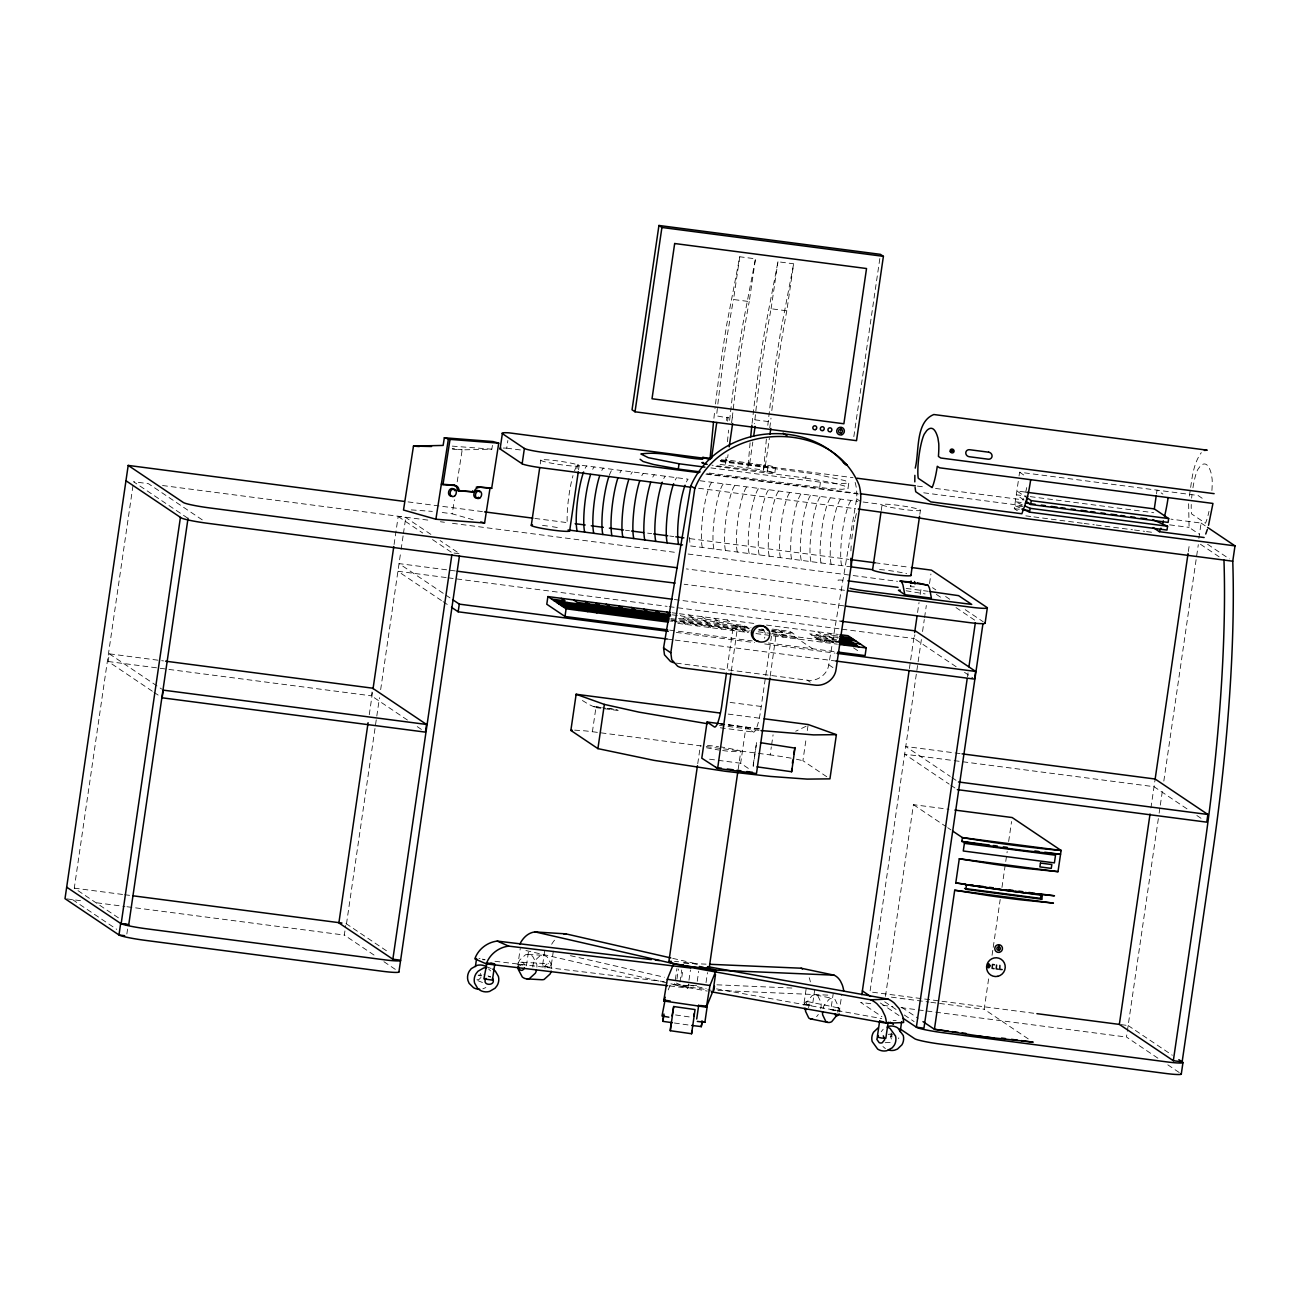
<?xml version="1.0" encoding="UTF-8"?>
<svg xmlns="http://www.w3.org/2000/svg" width="1300" height="1300" viewBox="0 0 1300 1300"><rect width="100%" height="100%" fill="white"/><g stroke="black" fill="none" stroke-linecap="round" stroke-linejoin="round"><path stroke-width="0.75" stroke-dasharray="5 3.75" d="M898.674 1038.716L898.788 1037.839M1188.639 503.75L1189.078 527.394L1199.575 534.446M726.05 457.324L725.384 465.075L726.164 459.794L765.408 465.481L769.389 438.198M727.431 441.805L728.569 430.121M750.1 442.796L747.858 468L748.637 462.719M766.383 438.994L763.571 470.048L774.898 472.712L711.994 465.205M713.911 418.291L714.74 410.475M729.609 420.339L732.534 394.908A286.569 50.066 -82.6 0 1 742.706 325.211L755.479 258.814L739.765 256.766L726.992 323.164A286.569 50.066 -82.6 0 0 716.836 392.86L714.984 408.525M752.099 423.28L755.024 397.849A286.569 50.066 -82.6 0 1 765.18 328.136L777.952 261.739L793.666 263.803L786.809 310.814L771.095 308.75A246.399 43.046 -82.6 0 0 754.894 419.819L754.325 423.735M767.796 425.327L770.738 399.896A286.569 50.066 -82.6 0 1 780.894 330.184L793.666 263.803M1189.337 496.064C1191.889 481.488 1192.279 465.01 1201.297 452.676M731.331 671.076L737.49 627.364L733.492 625.04L726.749 671.271M770.201 676.146L776.36 632.418L772.363 630.11L771.778 634.14M118.43 917.849L74.279 888.144L133.266 483.746M152.327 691.21L108.176 661.505L109.298 653.835L163.556 660.92M126.847 934.034L127.692 928.281M407.436 720.038L371.459 695.841L372.011 692.006M369.265 714.707L372.466 692.673M394.079 544.521L398.174 516.506L405.762 517.497L431.941 535.096M374.026 955.061L344.321 935.074L345.719 925.486M346.483 923.91L379.486 697.678M380.656 689.666L400.806 551.525M401.099 549.526L403.146 535.503M403.439 533.504L405.762 517.497M503.279 448.045A23.189 1.982 8.3 0 1 506.74 448.175L507.861 440.505M540.264 463.954L540.832 459.989M576.924 468.731L577.509 464.782L688.106 479.196A35.084 6.126 -82.6 0 0 685.067 485.192M578.549 469.82L579.134 465.871A19.451 1.657 8.3 0 0 552.045 460.249A19.451 1.657 8.3 0 0 548.779 462.67A19.451 1.657 8.3 0 0 579.134 465.871M520.617 965.315L517.904 964.551L520.26 948.48M526.403 965.851L528.742 949.78M553.329 951.145L550.989 967.233L546.276 966.859L542.49 965.932L544.83 949.861M574.665 730.145L584.659 730.827A27.528 2.356 8.3 0 1 592.41 731.721L595.92 707.622A29.543 7.41 19.9 0 1 588.25 704.08L580.369 699.254M739.765 256.766L733.525 299.52L749.239 301.567L755.479 258.814M726.554 420.469L727.025 417.235L732.274 417.918A270.026 47.174 -82.6 0 1 749.239 301.551M727.61 421.184L728.081 417.934L716.56 415.87A270.026 47.174 -82.6 0 1 717.633 406.039M731.559 422.76L732.274 417.918M721.321 459.729L727.22 460.493L728.065 454.659M697.742 763.717L700.359 745.712M771.095 308.75L777.952 261.739M749.694 463.434L752.814 442M525.915 950.544L674.602 984.669L676.942 968.581M676.959 979.062L678.421 969.02M679.981 982.036L681.736 969.979M681.785 977.259L682.955 969.215M669.679 985.936L687.83 988.114L690.462 970.028M774.898 472.712L775.515 467.155L767.634 465.238L764.351 464.766L763.571 470.048L717.535 464.051M769.746 427.749L770.608 421.866A246.399 43.046 -82.6 0 1 770.997 418.129M767.033 472.371L767.796 467.09L775.678 467.415M697.239 981.289L698.701 971.246M706.03 982.621L707.492 972.579M738.156 769.454L740.773 751.449M748.329 768.414L740.659 763.246L745.94 727.09L753.35 732.079A24.879 4.355 -82.6 0 0 761.215 706.469L771.485 636.139M715.861 466.375L805.691 478.075L806.471 472.794L815.685 474.126L845.163 480.642L848.786 483.08L848.006 488.378L842.173 489.304L828.425 488.491L708.159 472.94M706.241 746.574L770.153 754.894L771.322 746.866M771.615 744.851L773.077 734.809M819.683 487.484L820.462 482.202L836.875 483.827L848.786 483.08M826.751 776.734L802.913 760.695L806.13 738.595M807.3 730.551L808.194 724.523M853.84 436.67L879.856 258.359M855.14 482.381A44.476 43.631 -56.1 0 1 856.602 498.81L828.766 664.788C827.45 674.716 817.099 681.704 807.381 680.225L675.594 663.033M814.791 989.267L812.451 1005.339L808.226 1005.095L803.92 1004.12L806.26 988.049M881.254 510.413L882.115 504.497M836.29 1010.717L830.879 1009.612L833.219 993.541M837.314 1010.831L839.41 1010.831L841.75 994.744M919.847 514.312L920.416 510.364A19.451 1.657 8.3 0 0 893.327 504.757A19.451 1.657 8.3 0 0 890.061 507.179A19.451 1.657 8.3 0 0 920.416 510.364M909.399 668.574L914.355 634.546M917.572 612.511L919.035 602.501M920.205 594.506L921.375 586.495M956.15 666.738L914.306 638.592L914.859 634.758M921.375 639.535L869.96 991.884L1034.881 1013.399M922.545 631.524L924.284 619.515M924.576 617.516L926.331 605.491M929.533 583.57L930.93 573.983M885.462 996.369L913.429 804.668L948.967 809.299M892.092 1036.961L890.776 1036.523L891.361 1032.509M967.46 676.845L968.045 672.831M1017.331 510.689L1014.276 508.641L1018.778 477.848M1019.054 475.979L1019.59 472.225L1198.047 495.479L1205.246 500.321M1028.235 1038.879L984.181 1009.239L988.845 977.291M992.046 955.321L992.924 949.341M993.216 947.342L1000.204 899.421M1001.959 887.429L1007.191 851.484M1008.654 841.506L1011.562 821.535M1156.496 493.886L1157.033 490.132L1162.915 494.098M1150.922 807.999L1154.871 780.942M1188.346 551.509L1189.516 543.497M1198.876 538.411L1201.102 523.071L1170.926 519.139M1157.894 1058.184L1126.483 1037.059L1127.035 1033.224M1127.311 1031.306L1158.852 815.149M1159.145 813.15L1160.023 807.137M1160.315 805.139L1162.655 789.1M1163.825 781.089L1198.307 544.635M473.168 519.756L452.205 513.809L454.399 499.817M457.194 481.829L462.183 449.865L491.839 449.183L492.44 445.364M911.04 585.227L910.601 586.674L910.341 585.244M668.233 989.869L670.491 984.327L711.214 990.259M1023.604 498.582L1023.197 499.46L1016.291 494.812L1028.251 496.372M480.968 977.47L478.757 979.712L475.621 979.794L482.462 982.491M816.595 1016.665L818.334 1014.487M881.237 1031.696L883.188 1029.243M892.336 1034.605L890.727 1037.221L892.158 1041.072M914.452 586.901L910.601 586.674M806.065 726.294L795.697 731.234M893.116 1020.451L896.188 1020.549M890.776 1036.523L891.946 1036.441M803.92 1004.12L812.451 1005.339M830.879 1009.612L839.41 1010.831M482.869 988.812L485.859 987.561M517.904 964.551L524.664 965.283M542.49 965.932L550.989 967.233M888.306 1034.312L892.288 1034.036M885.17 1042.714L891.134 1042.307M696.654 985.303L679.396 986.05L707.249 991.071M488.637 976.739L490.734 976.966L483.892 974.269M411.255 509.892L432.348 511.387M683.832 963.186L706.079 964.145M716.934 984.815L794.966 988.163M717.909 990.421L829.969 995.215M528.011 954.444L542.75 955.273M522.145 962.244L548.665 963.739M674.602 984.669L691.957 985.774M452.27 446.128L491.839 449.183M452.433 449.118L462.183 449.865L452.238 448.549M707.444 745.436L710.206 745.664A21.58 1.836 8.3 0 1 718.51 746.622M674.538 961.447L678.665 961.773M482.69 959.741L485.095 959.79L482.251 959.026M481.276 975.894L478.173 975.536M759.005 730.356L719.485 725.384M478.985 958.571L480.041 958.685M494.975 961.269L664.284 981.63M442.26 512.492L452.205 513.809M754.894 419.819L770.608 421.866M1024.822 492.017L1016.86 490.977L1026.837 497.689M1030.25 496.632L1153.734 512.736M720.233 460.379L853.028 477.685M917.41 486.086L925.47 487.142M935.529 488.442L1024.059 499.996M720.622 460.931L767.796 467.09M720.639 461.598L806.471 472.794M1021.264 502.515L1015.284 501.735L1022.71 505.017M923.715 492.798L1021.962 505.602M1169.594 524.842L1189.078 527.394M1022.694 506.61L1014.731 505.57L1020.289 508.04M710.921 467.919L820.462 482.202M1014.276 508.641L1020.256 509.421M706.859 473.704L857.415 493.334M506.74 448.175L520.829 450.011M705.933 474.142L858.845 494.081M1025.83 515.856L1031.875 516.636M1033.89 516.896L1082.169 523.201M1084.184 523.461L1094.243 524.778M1096.257 525.038L1132.479 529.75M1134.494 530.01L1144.553 531.326M1146.551 531.586L1154.611 532.642M699.952 480.74L857.87 501.329M863.086 502.011L881.481 504.416M698.604 488.264L855.173 508.674M408.054 501.898L482.544 511.615M534.885 518.44L569.108 522.892M625.479 530.238L629.509 530.774M647.628 533.13L651.658 533.65M669.776 536.023L673.79 536.543M689.894 538.639L848.949 559.374M875.127 562.786L909.35 567.255M851.744 566.946L690.446 545.919A35.084 6.126 -82.6 0 1 689.536 537.29M162.532 485.517L430.332 520.423M440.407 521.739L444.438 522.275M452.481 523.315L676 552.467M688.074 554.028L851.191 575.299M853.19 575.559L897.504 581.344M906.149 588.429L928.265 591.305M906.116 590.769L925.129 593.921M454.041 553.053L459.745 553.784L440.115 540.589M455.293 570.944L399.035 563.599L444.226 593.986M674.31 599.495L841.084 621.238M446.144 577.558L397.914 571.269L441.431 600.535M448.159 577.817L667.16 606.369M669.175 606.645L839.962 628.908M841.961 629.168L914.306 638.592M672.165 612.771L677.576 613.486L681.33 616.005L730.795 622.456L727.025 619.921M679.429 613.73L754.65 623.529M766.48 625.072L838.289 634.433M837.704 636.058L820.901 633.864L817.765 631.751M672.327 614.835L677.739 615.55M772.525 629.102L789.945 631.361L794.332 634.319L771.111 631.296M838.273 637.553L809.754 633.831L822.201 642.2M733.492 625.04L750.977 627.331M771.258 630.126L792.139 632.84M678.584 618.378L746.525 627.234M735.459 626.372L751.01 628.404M758.778 629.411L764.611 630.175M814.239 636.854L837.655 639.925M670.849 618.589L749.141 628.875M758.859 630.142L764.692 630.906M772.476 631.914L776.36 632.418M816.449 638.332L836.55 640.949M670.914 619.71L748.849 629.883M818.074 639.421L837.428 641.956M671.596 620.523L750.116 630.76M758.16 631.8L770.25 633.376M772.265 633.636L837.167 642.102M667.68 620.701L672.913 621.384M674.651 621.611L753.431 631.881M796.023 637.617L773.24 634.66L775.385 636.106M820.137 640.819L836.712 642.98M677.901 623.383L748.475 632.596M755.95 633.571L837.395 644.183M669.663 630.126L752.212 640.9M768.316 642.996L835.932 651.804M676.293 632.418L754.65 642.639M764.692 643.939L835.023 653.104M667.144 639.031L673.173 639.827M675.171 640.087L835.916 661.034M730.129 702.423L761.215 706.469M728.163 714.09L762.174 718.526M960.066 753.594L905.759 746.509L950.251 776.425M595.92 707.622L619.889 710.742M719.745 723.759L759.688 728.959M720.314 727.773L753.35 732.079M108.176 661.505L371.459 695.841M592.41 731.721L704.242 746.314M709.556 759.2L740.659 763.246M74.279 888.144L122.574 894.449M124.589 894.709L130.634 895.489M1121.12 1024.628L1126.401 1025.326M891.377 997.149L928.899 1002.04M930.865 1002.3L984.181 1009.239M66.901 898.901L82.664 900.965M96.752 902.801L124.93 906.474M126.945 906.734L344.321 935.074M870.756 1003.714L860.697 1002.398L881.952 1016.697M882.846 1005.29L892.905 1006.606M900.965 1007.646L1126.483 1037.059M811.785 635.196L837.85 638.625M601.266 707.541L593.255 706.469L605.296 708.126M609.294 708.63L613.291 709.166M719.534 723.499L759.639 728.894M607.311 708.403L617.354 709.784M719.81 723.856L757.981 729.105M675.561 1014.959L690.934 1017.153M674.391 1023.002L689.764 1025.18M805.691 478.075L832.276 482.657L844.399 485.94L848.006 488.378M478.806 974.919L480.902 975.276M693.972 963.788L697.239 964.356M716.544 988.877L881.741 1018.566M791.196 758.192L782.47 756.697A36.562 3.12 8.3 0 0 770.153 754.91M706.501 747.76L715.634 749.483A21.58 1.836 8.3 0 0 719.128 750.035M816.059 995.036L833.154 998.53M807.105 1001.471L837.866 1007.776M688.675 984.929L706.144 988.601M796.413 759.216L802.913 760.695M672.734 958.376L696.491 963.82M570.44 955.679L664.349 977.21M491.124 968.5L486.119 966.534L490.571 970.905M676.374 983.076L687.83 988.114M783.104 637.114L778.554 634.173L786.142 635.164L790.449 638.056M1201.102 523.071L1205.945 526.337M1207.586 544.278L1229.41 558.951M1200.453 544.245L1220.602 557.798M1019.59 472.225L1025.472 476.174M856.602 498.81L860.551 501.459M764.351 464.766L765.408 465.481M932.523 587.681L935.805 589.875M945.604 596.472L950.511 599.771M965.234 609.684L983.222 621.774M936.374 594.392L941.281 597.691M956.004 607.587L975.634 620.783M726.164 459.794L727.22 460.493M1186.981 808.844L1154.026 786.695L904.638 754.179L949.13 784.095M1196.861 815.506L1201.818 818.821M964.519 672.36L972.888 677.983M853.499 647.822L858.471 651.154M828.961 633.214L832.097 635.326M829.514 636.399L839.898 643.386M823.144 635.57L833.544 642.558M816.758 634.741L827.158 641.729M794.414 636.529L812.614 648.765M778.326 629.85L782.73 632.808M828.766 664.788L836.014 669.646M761.767 628.891L763.961 630.354M748.784 628.745L743.974 625.511L681.769 617.403L691.031 623.74M742.235 630.419L744.738 632.109M807.381 680.225L810.274 682.175M731.023 628.956L733.541 630.646M951.892 777.53L956.833 780.861M713.879 618.215L717.649 620.75M719.014 627.396L721.533 629.07M701.967 616.655L705.721 619.19M950.771 785.2L955.711 788.515M708.061 625.966L710.564 627.656M688.74 614.933L692.51 617.467M694.801 624.227L697.304 625.918M683.28 622.733L685.799 624.423M913.429 804.668L946.059 826.621M947.7 827.71L950.966 829.904M398.174 516.506L422.711 533M432.526 539.597L452.156 552.793M1128.156 1025.554L1172.324 1055.243M1167.822 1064.846L1181.05 1073.751M445.9 595.124L450.921 598.488M443.105 601.656L449.8 606.158M202.248 519.854L148.428 483.681L133.559 481.731L188.029 518.359M901.778 1007.354L918.092 1018.322M884.682 1001.796L897.764 1010.587M904.312 1014.991L914.127 1021.589M880.36 1002.999L899.99 1016.194M417.251 726.635L422.159 729.934M109.298 653.835L161.639 689.033M153.969 692.299L158.876 695.597M345.995 923.569L389.009 952.494M383.923 961.708L397.134 970.596M72.589 899.649L116.756 929.354M716.398 621.92L725.66 628.258M703.592 620.246L712.855 626.584M692.136 618.751L701.415 625.089M882.928 1046.533L885.398 1048.58M762.954 629.151L765.05 632.515A7.199 7.053 -56.1 0 1 764.351 638.251M480.448 973.472L481.26 975.39M524.566 964.811L523.624 963.105A4.241 3.201 -87.4 0 0 520.536 962.455L519.188 963.706A3.998 3.022 -87.4 0 0 518.505 965.624M722.637 750.539A21.58 1.836 8.3 0 0 730.941 751.497L740.171 751.79A18.297 1.56 8.3 0 0 737.913 750.197L725.497 747.663A21.58 1.836 8.3 0 0 720.265 746.866M683.508 962.292A21.58 1.836 8.3 0 1 692.25 963.511M544.992 968.191A3.998 3.022 -87.4 0 1 545.707 965.201L547.04 963.966A4.241 3.201 -87.4 0 1 550.144 964.6L551.07 966.306A3.998 3.022 -87.4 0 1 551.216 968.403M551.671 944.255A26.455 19.142 -86.9 0 1 555.636 939.039M518.521 963.056A11.976 9.035 -87.4 0 1 519.594 960.148L525.558 954.736A12.773 9.636 -87.4 0 1 532.659 956.312L536.721 963.95A11.976 9.035 -87.4 0 1 536.9 967.135M532.805 967.038A11.976 9.035 -87.4 0 1 534.332 960.992L540.296 955.581A12.773 9.636 -87.4 0 1 547.398 957.141L551.46 964.779A11.976 9.035 -87.4 0 1 551.639 967.964M803.936 1005.355A3.981 2.389 -78 0 1 804.586 1003.373L805.74 1001.943A4.306 2.6 -78 0 1 808.291 1002.072L809.006 1003.6A3.981 2.389 -78 0 1 808.389 1007.614M839.8 1011.92A3.981 2.389 -78 0 0 839.767 1009.905L839.069 1008.377A4.306 2.6 -78 0 0 836.517 1008.248L835.364 1009.678A3.981 2.389 -78 0 0 834.958 1010.636M809.201 977.73A25.838 16.477 -77.6 0 1 810.371 981.906M820.69 1008.784A11.895 7.166 -78 0 0 821.08 1002.576L817.879 995.914A12.968 7.816 -78 0 0 811.996 995.719L806.894 1002.105A11.895 7.166 -78 0 0 805.935 1005.127M837.785 1012.278A11.895 7.166 -78 0 0 838.175 1006.07L834.974 999.424A12.968 7.816 -78 0 0 829.091 999.229L823.989 1005.615A11.895 7.166 -78 0 0 823.03 1008.638M841.62 565.63A35.084 6.126 -82.6 0 1 842.611 530.514A35.084 6.126 -82.6 0 1 851.142 500.451M850.915 550.891A35.084 6.126 -82.6 0 1 851.467 542.474M851.825 538.947A35.084 6.126 -82.6 0 1 854.864 519.935M855.205 518.359A35.084 6.126 -82.6 0 1 856.667 512.574M725.465 550.485A35.084 6.126 -82.6 0 1 726.456 515.369A35.084 6.126 -82.6 0 1 734.971 485.306M713.879 548.974A35.084 6.126 -82.6 0 1 714.87 513.858A35.084 6.126 -82.6 0 1 723.385 483.795M844.464 590.298A1003.925 85.751 8.3 0 1 819.049 586.722A780.065 66.625 8.3 0 0 686.4 568.913M844.041 605.898A1003.925 85.751 8.3 0 1 816.806 602.062A780.065 66.625 8.3 0 0 684.158 584.253M675.204 480.041A35.084 6.126 -82.6 0 1 676.683 477.701M609.326 475.312A35.084 6.126 -82.6 0 1 612.365 469.316M601.786 470.47A35.084 6.126 -82.6 0 1 603.281 468.13M630.89 474.273A35.084 6.126 -82.6 0 1 632.369 471.933M619.954 472.843A35.084 6.126 -82.6 0 1 621.449 470.503M641.81 475.686A35.084 6.126 -82.6 0 1 643.305 473.363M702.293 547.462A35.084 6.126 -82.6 0 1 703.284 512.346A35.084 6.126 -82.6 0 1 711.799 482.284M592.702 469.284A35.084 6.126 -82.6 0 1 594.181 466.96M749.174 553.572A35.084 6.126 -82.6 0 1 750.165 518.456A35.084 6.126 -82.6 0 1 758.68 488.394M737.311 552.029A35.084 6.126 -82.6 0 1 738.303 516.913A35.084 6.126 -82.6 0 1 746.817 486.85M567.158 521.332A35.084 6.126 -82.6 0 1 572.991 475.589M574.535 470.779A35.084 6.126 -82.6 0 1 577.558 464.782M585.163 468.309A35.084 6.126 -82.6 0 1 586.658 465.969M652.795 477.116A35.084 6.126 -82.6 0 1 654.29 474.793M663.78 478.562A35.084 6.126 -82.6 0 1 665.275 476.223M838.11 580.385A9.506 0.812 8.3 0 1 845.861 580.564M879.548 569.546A19.451 1.657 8.3 0 1 886.99 570.294M888.631 570.505A19.451 1.657 8.3 0 1 906.636 573.69M542.523 525.428A19.451 1.657 8.3 0 1 550.68 526.467M552.354 526.711A19.451 1.657 8.3 0 1 560.284 528.092M831.139 564.265A35.084 6.126 -82.6 0 1 832.13 529.149A35.084 6.126 -82.6 0 1 840.645 499.086M1026.724 487.598A28.308 4.94 -82.6 0 1 1024.693 495.511M1211.909 490.49A28.308 4.94 -82.6 0 0 1212.153 479.245L1211.324 473.866A112.125 19.598 -82.6 0 0 1200.095 466.31L1197.592 469.836A25.675 4.485 -82.6 0 0 1192.88 488.118M1208.984 511.371A28.308 4.94 -82.6 0 1 1207.993 515.58M1206.936 519.285A28.308 4.94 -82.6 0 1 1205.864 522.34L1205.457 523.217L1191.645 513.939L1191.401 512.249A25.675 4.485 -82.6 0 1 1191.255 504.465M1191.645 498.16A25.675 4.485 -82.6 0 1 1191.97 494.829M821.031 562.949A35.084 6.126 -82.6 0 1 822.023 527.832A35.084 6.126 -82.6 0 1 830.538 497.77M810.924 561.633A35.084 6.126 -82.6 0 1 811.899 526.5A35.084 6.126 -82.6 0 1 820.43 496.454M801.255 560.365A35.084 6.126 -82.6 0 1 802.246 525.249A35.084 6.126 -82.6 0 1 810.761 495.186M791.602 559.114A35.084 6.126 -82.6 0 1 792.594 523.981A35.084 6.126 -82.6 0 1 801.109 493.935M780.39 557.651A35.084 6.126 -82.6 0 1 781.381 522.535A35.084 6.126 -82.6 0 1 789.896 492.473M769.194 556.189A35.084 6.126 -82.6 0 1 770.185 521.072A35.084 6.126 -82.6 0 1 778.7 491.01M759.184 554.889A35.084 6.126 -82.6 0 1 760.175 519.756A35.084 6.126 -82.6 0 1 768.69 489.71M771.826 410.605A246.399 43.046 -82.6 0 1 786.809 310.798M717.86 404.072A270.026 47.174 -82.6 0 1 733.525 299.504M753.204 764.936L753.236 766.317L756.649 742.121L753.204 764.936"/><path stroke-width="1.5" d="M911.202 583.05L911.04 581.019L910.439 583.066M914.81 481.878L914.859 475.345M999.879 965.364L999.798 969.426L1002.17 969.556M672.474 1022.726L662.87 1021.361L663.553 1015.917M691.681 1025.456L701.285 1026.578M915.021 584.025L914.566 581.555M845.65 464.864C804.375 415.399 716.706 426.4 690.836 485.843L663.569 647.936L664.479 654.826L670.394 661.326A15.031 14.755 -56.1 0 0 673.79 662.691M670.816 652.795L671.71 659.685L677.625 666.201A15.031 14.755 -56.1 0 0 682.825 667.908L814.629 685.084C824.346 686.579 834.697 679.575 836.014 669.646L860.551 501.459A44.476 43.631 -56.1 0 0 859.089 485.046C831.594 417.836 721.679 421.704 694.785 488.507L670.816 652.795L663.569 647.936M710.011 459.16L713.489 422.207M952.104 451.051L952.201 449.898M791.765 768.544L791.651 771.745L757.071 766.854M915.249 468.114C919.441 451.571 915.151 422.012 933.822 414.521L1207.196 450.174L1204.369 450.434M750.669 436.946L751.887 425.23M691.827 1030.559L691.6 1033.744L670.264 1030.705L671.141 1022.239M663.975 1014.065L662.903 1021.329M701.334 1026.074L702.211 1021.15M996.612 965.039L996.19 968.858L998.367 969.215M792.399 763.246L792.821 760.126M769.925 678.129L756.486 773.533L717.633 768.462L731.055 673.059M404.024 501.378L128.196 465.416L65 898.658L118.983 934.96A22.701 1.934 8.3 0 0 144.771 940.29L382.086 971.23A20.329 1.739 8.3 0 0 398.775 971.701M188.029 518.359L128.732 924.771L121.144 923.78L180.424 517.367M368.095 722.702L338.877 922.919L392.86 959.205L400.449 960.196A20.329 1.739 8.3 0 1 383.76 959.725L146.445 928.785A22.701 1.934 8.3 0 1 120.656 923.455L118.983 934.96L124.67 935.691M373.051 688.675L393.786 546.536M426.546 724.457L425.425 732.128L162.143 697.808L163.264 690.137L426.546 724.457L372.564 688.171L165.571 661.18M392.86 959.205L451.864 554.791M398.921 971.945L459.452 555.783M667.144 639.031L458.169 611.796L459.29 604.126L452.595 599.625M690.576 487.207L540.02 467.577A16.77 1.43 8.3 0 1 522.145 463.791L500.11 448.971L502.352 433.631A23.189 1.982 8.3 0 1 508.983 432.835L704.145 458.282M522.145 463.791L524.387 448.451L502.352 433.631M531.326 525.168L539.679 467.902M475.41 966.55L476.58 958.523M486.33 962.877L494.78 964.064L492.424 980.135L483.909 978.851L486.996 962.715M670.361 612.544L547.901 596.57L546.78 604.24L564.98 616.476L667.664 629.866M569.628 531.05L578.273 471.802M564.98 616.476L566.101 608.806L547.901 596.57M764.173 718.786L808.194 724.523L836.388 734.663L829.936 778.863L807.121 779.106L770.526 776.441L725.108 771.258L653.884 760.337L597.903 748.621L570.863 730.438L576.144 694.265L720.168 713.05M658.938 225.469L632.044 409.793L635.017 411.791L856.521 440.668L883.399 256.344L880.441 254.345L658.938 225.469L661.911 227.467L883.399 256.344M635.017 411.791L661.911 227.467M597.903 748.621L604.354 704.405L576.144 694.265L576.42 695.11M640.104 459.274L643.11 461.516L653.77 464.555L678.275 469.056L679.055 463.759L704.941 467.139M716.739 422.549L711.506 458.445L702.585 457.389L710.092 459.501M729.202 446.859L732.615 423.475M668.834 961.821L697.45 765.716M668.85 1017.201L661.992 1015.983L665.129 999.765M718.721 723.531L707.07 722.02L701.789 758.192L717.633 768.462M753.675 436.15L755.089 426.4M726.456 673.27L722.345 701.399A24.879 4.355 -82.6 0 1 714.48 727.009L707.07 722.02M769.957 434.298L770.803 428.448M696.702 1019.021L698.75 1004.949M709.247 967.557L737.864 771.452M697.304 1021.41L704.892 1022.32L707.233 1006.249L706.355 1005.859M715.504 974.48L713.164 990.551L706.387 1007.191L663.715 1000.967L667.29 979.29L673.416 964.226M713.895 990.242L714.48 986.229M840.531 431.096L840.97 428.122M880.961 512.395L872.609 569.676A19.451 1.657 8.3 0 0 892.401 574.372A19.451 1.657 8.3 0 0 910.748 575.087M843.294 636.789L840.158 634.676L848.006 635.7L866.206 647.936L865.085 655.606L837.883 652.064M910.91 575.543L919.555 516.295M861.819 994.727L909.106 670.572M914.648 632.531L916.987 616.525M888.176 1022.19L885.836 1038.261L881.66 1038.034L877.305 1037.059L879.645 1020.987M900.185 1031.712L901.648 1021.654M967.167 678.844L916.354 1027.195A23.367 1.999 8.3 0 0 942.939 1032.704L1166.685 1061.872A19.679 1.674 8.3 0 0 1182.724 1062.246L1178.856 1059.646M968.923 666.835L975.341 622.781M841.084 621.238L915.428 630.923L975.666 671.45L974.561 679.12L835.916 661.034M982.946 623.773L923.943 1028.186L916.354 1027.195L903.256 1018.404M985.108 623.122L987.334 607.783M954.704 890.24L989.105 895.651A109.688 9.376 8.3 0 0 1022.466 900.006L1053.422 903.11L954.704 890.24L934.424 1029.291L985.709 1037.026L1033.142 1042.161L1021.296 1040.618M1038.7 893.734L1054.495 895.798L1023.523 892.694A109.688 9.376 8.3 0 1 990.161 888.339L955.776 882.928L959.286 858.78L1058.005 871.666L1061.109 850.46L1012.148 817.538L954.899 810.079M989.462 845.033L961.821 841.425L962.39 837.59L952.591 831.009M966.388 885.495L965.835 889.33L1041.771 899.226L1042.34 895.391L965.136 884.65L971.133 885.43M1152.726 519.642L1167.562 526.24L1166.994 530.075L1029.551 512.151L1030.12 508.316L1024.562 505.846M1030.672 504.481L1031.241 500.646L1026.837 497.689L1026.285 501.524L1030.672 504.481L1168.115 522.405L1168.684 518.57L1154.303 508.901L1026.821 492.277M998.611 948.545L999.017 945.783M1041.771 899.226L1040.52 898.381L1041.072 894.546L1035.076 893.766M1154.303 508.901L1156.22 495.771M1207.57 527.41L1235 545.87L1232.757 561.21A377.081 65.877 -82.6 0 1 1212.656 852.67L1182.139 1061.856L1173.331 1060.703L1119.349 1024.4L1150.045 814.011M1155.017 779.935L1188.054 553.508M962.081 753.854L1155.148 779.025L1207.879 814.483L1206.757 822.153L957.369 789.636M1173.331 1060.703L1203.849 851.516A377.081 65.877 -82.6 0 0 1223.966 560.056M1181.294 1074.011L1182.967 1062.506M701.821 1022.401L701.967 1021.377M701.919 1023.214L701.285 1026.821M706.387 1007.191L709.962 985.514L716.089 970.45L681.168 965.364M672.035 1015.966L673.692 1006.525L695.045 1009.564L691.6 1033.744M477.88 486.98L491.676 488.378L498.729 443.154L493.041 441.545L444.34 437.775L443.137 445.429L413.481 446.095L403.504 510.039L435.89 519.236L484.591 523.006L490.051 487.923L477.88 486.98A6.126 4.777 -74.1 0 0 476.206 487.207M435.89 519.236L448.402 438.929M479.489 487.435A6.126 4.777 -74.1 0 0 474.029 491.936L458.997 490.88A5.98 4.664 -74.1 0 0 455.146 485.566L442.975 484.624L450.027 439.384L444.34 437.775M693.842 1016.031L694.249 1013.447M793.747 754.016L794.56 749.418M1162.541 523.608L1163.337 520.829M1208.529 525.298L1212.949 503.441L939.559 467.805L937.284 466.277A28.308 4.94 -82.6 0 1 932.49 486.704L932.084 487.581L918.271 478.286L918.028 476.596A25.675 4.485 -82.6 0 1 924.219 434.2L926.705 430.657A112.125 19.598 -82.6 0 1 937.95 438.214L938.763 443.609A28.308 4.94 -82.6 0 1 938.421 456.43L940.761 458.006L1214.135 493.659M670.264 1030.705L673.692 1006.525M1205.734 534.024L1207.359 529.441M794.869 748.085L760.484 742.674M791.651 771.745L795.064 747.549M663.715 1000.967L665.226 997.263M651.3 959.611L497.25 941.086C487.24 942.24 478.156 949.292 474.825 958.847L486.281 963.869C489.613 954.33 498.696 947.278 508.706 946.124L690.755 968.013L685.847 965.867M1153.246 527.589L1159.324 531.684L1160.932 528.19M836.826 1015.3L831.724 1021.686A12.968 7.816 -78 0 1 825.841 1021.508L822.656 1014.845A11.895 7.166 -78 0 1 822.575 1011.774M485.924 978.364C481.065 986.505 497.299 986.148 492.424 978.201M839.166 1013.919L837.996 1015.349A4.306 2.6 -78 0 1 835.445 1015.202L834.746 1013.691M878.41 1035.564L876.769 1039.253L879.141 1042.616A4.436 4.176 84 0 0 882.212 1042.779L884.748 1039.675L883.301 1035.824M877.987 1027.943L873.502 1032.233A11.749 11.099 84 0 0 872.154 1041.462L877.663 1049.116A13.309 12.578 84 0 0 886.795 1050.725L892.255 1047.784L894.221 1045.33A11.749 11.099 84 0 0 895.554 1036.1L890.045 1028.446A13.309 12.578 84 0 0 887.153 1027.097M570.863 730.438L572.227 730.194M707.233 1006.249L700.44 1005.517M671.385 961.35L669.451 961.48A18.297 1.56 8.3 0 0 671.694 963.056L684.109 965.608A21.58 1.836 8.3 0 0 699.416 967.606L708.646 967.915A18.297 1.56 8.3 0 0 708.484 967.021M703.3 462.475L701.805 462.67L707.184 464.409M836.388 734.663L813.572 734.89L761.004 730.567M686.156 965.803L682.321 965.965L870.805 999.83L888.062 999.083A28.015 26.032 85.8 0 1 894.205 1003.015L899.08 1008.54L902.314 1015.202A25.496 23.709 85.8 0 1 903.63 1022.499L886.373 1023.263L711.23 991.786M900.234 590.168L898.462 590.281L904.816 594.685L931.401 598.146L929.565 588.526A84.679 14.787 -82.6 0 0 928.005 585.293L917.312 582.855M710.109 964.307L801.076 968.208L834.064 975.163A27.414 17.485 -77.6 0 1 840.45 981.061L842.189 984.701A25.838 16.477 -77.6 0 1 843.733 991.104M834.064 975.163L716.836 970.158L707.135 968.11M526.955 978.884L541.678 979.729A12.773 9.636 -87.4 0 0 544.148 979.42L550.111 974.009A11.976 9.035 -87.4 0 0 551.184 971.116M519.756 944.304A26.455 19.142 -86.9 0 1 535.015 931.938L565.841 933.855L670.767 957.921M683.312 964.941L677.544 964.568L534.999 931.873M431.551 446.501L413.481 446.095L419.315 446.55M442.975 484.624L441.35 484.152L453.521 485.095A5.98 4.664 -74.1 0 1 457.372 490.425L474.029 491.936M450.027 439.384L498.729 443.154M1058.005 871.666L1027.049 868.546A109.688 9.376 8.3 0 1 993.688 864.208L959.286 858.78M655.298 960.099L659.295 960.57M486.281 963.869L667.664 985.693M670.247 1001.033L666.006 1000.383M1031.241 500.646L1168.684 518.57M857.057 478.221L915.395 485.826M702.666 459.257C682.256 458.282 661.31 450.954 640.867 453.993L648.375 457.698L679.055 463.759M1025.245 503.035L1035.206 504.319M1041.186 505.099L1045.168 505.619M1051.148 506.399L1057.128 507.179M1061.109 507.699L1065.09 508.219M1071.07 508.999L1075.051 509.519M1081.031 510.299L1086.995 511.079M1090.976 511.599L1094.974 512.119M1100.938 512.899L1104.919 513.419M1110.899 514.199L1116.879 514.979M1120.86 515.499L1124.841 516.019M1130.821 516.799L1134.803 517.319M1140.783 518.082L1146.763 518.863M1030.12 508.316L1167.562 526.24M1022.255 509.681L1028.219 510.461M678.275 469.056L700.18 471.9M1159.324 531.684L1204.141 537.517M698.831 472.664L542.262 452.254A16.77 1.43 8.3 0 1 524.387 448.451M1235 545.87L1031.062 519.285A312.829 26.715 8.3 0 1 930.491 504.124A188.776 16.12 8.3 0 0 860.454 493.74M1232.757 561.21L1028.836 534.609A312.829 26.715 8.3 0 1 928.265 519.464A188.776 16.12 8.3 0 0 858.211 509.064M484.543 511.875L532.87 518.164M575.153 523.689L585.211 524.989M591.256 525.785L603.33 527.361M609.375 528.141L623.464 529.977M631.524 531.034L643.597 532.61M653.656 533.926L667.761 535.762M675.805 536.803L683.865 537.859M850.964 559.65L875.127 562.786M911.365 567.515L931.499 570.148L987.074 607.523A20.248 1.723 8.3 0 1 970.58 607.149L906.002 598.731A1003.925 85.751 8.3 0 1 848.104 590.801M568.051 529.961L682.549 544.895M871.959 569.595L851.744 566.946A35.084 6.126 -82.6 0 1 850.834 558.317M911.398 582.075L899.811 581.084L927.842 585.097M847.86 580.824L898.105 587.372M930.264 591.565L958.571 595.644L971.717 604.403L863.298 590.671A15.161 1.3 8.3 0 1 849.924 588.331M457.308 571.204L672.295 599.235M839.572 636.301L851.142 637.812M551.671 599.105L565.045 600.844L561.275 598.325M840.028 637.78L853.759 639.567M554.125 600.762L670.605 615.956M556.676 602.485L668.59 617.077M839.605 640.169L851.305 641.712M558.935 603.996L668.85 618.329M838.549 641.209L860.454 644.069M560.999 605.378L668.915 619.45M839.377 642.2L854.864 644.231M563.599 607.133L667.68 620.701L658.418 614.364M839.898 643.386L856.798 645.596M566.101 608.806L668.021 622.099M839.28 644.426L866.206 647.936M459.29 604.126L668.249 631.361M837.038 653.364L975.666 671.45M958.49 781.966L1207.879 814.483M715.601 767.471L721.435 768.235M727.269 768.999L733.086 769.762M736.986 770.266L740.87 770.77M746.704 771.534L752.521 772.298M993.411 845.536L997.36 846.056M1003.291 846.836L1007.24 847.34M1034.881 850.947L1038.83 851.467M1044.745 852.231L1060.54 854.295A121.062 10.335 8.3 0 1 961.821 841.425M955.776 882.928L965.64 884.211M969.589 884.731L973.538 885.251M979.469 886.015L983.417 886.535M989.333 887.299L993.281 887.819M1009.076 889.883L1013.025 890.386M1018.956 891.166L1022.905 891.686M1028.82 892.45L1034.751 893.23M975.13 885.95L981.126 886.73M985.124 887.25L989.121 887.77M995.117 888.55L1001.114 889.346M1005.111 889.866L1011.108 890.646M1015.105 891.166L1019.102 891.686M1025.099 892.466L1031.079 893.246M964.584 888.485L1040.52 898.381M132.649 895.765L341.965 923.049M1036.896 1013.659L1119.349 1024.4M948.236 1031.095L934.424 1029.291L923 1021.621M952.185 1031.615L958.116 1032.379M962.065 1032.899L966.014 1033.419M1001.553 1038.05L1005.501 1038.57M1011.416 1039.334L1017.347 1040.114M124.459 923.943L128.732 924.771M977.307 1035.905L994.013 1038.082M839.849 638.885L855.871 640.997M667.29 979.29L709.962 985.514M994.5 964.763L992.517 964.454L992.079 968.305L994.061 968.646M707.411 723.726L638.999 712.14L604.354 704.405M884 1021.962L879.807 1021.101M490.848 963.121L493.756 963.658M701.155 1021.394L704.892 1022.32M707.509 966.631L888.062 999.083M810.566 1018.875L827.661 1022.385M699.367 966.469L703.251 967.281M912.665 582.92L914.55 583.359M764.579 626.73C756.242 622.7 748.085 635.18 756.031 640.608M756.633 640.803L758.778 641.355M665.21 1000.204L664.316 999.814M490.051 487.923L491.676 488.378M453.521 485.095L455.146 485.566M457.372 490.425L458.997 490.88M480.773 521.918L484.591 523.006M497.25 941.086L508.706 946.124M1022.141 508.852L1029.551 512.151M594.035 611.097L596.928 612.836M584.886 609.895L587.779 611.634M843.342 462.394L847.291 465.043M783.12 433.128L787.069 435.776M690.836 485.843L694.785 488.507M839.751 638.544L848.656 644.54M842.92 643.793L844.984 645.174M666.754 612.072L670.524 614.608L577.379 602.452L573.609 599.918M655.574 610.61L659.344 613.145M643.776 609.066L647.546 611.601M631.475 607.474L635.229 610.009M618.8 605.816L622.57 608.351M606.222 604.175L609.992 606.71M595.806 602.826L599.56 605.345M585.033 601.413L588.786 603.947M578.809 610.464L567.028 602.436M451.474 607.295L458.169 611.796M128.196 465.416L183.349 502.499A23.01 1.966 8.3 0 0 209.528 507.91L509.161 546.991A898.17 76.716 8.3 0 0 621.611 560.983A780.065 66.625 8.3 0 1 677.316 567.775M125.97 480.74L181.106 517.822A23.01 1.966 8.3 0 0 207.285 523.25L506.935 562.315A898.17 76.716 8.3 0 0 619.369 576.322A780.065 66.625 8.3 0 1 675.074 583.115M862.371 990.892L870.545 996.401M890.142 1022.206L893.409 1024.4M899.941 1028.804L914.664 1038.7A23.367 1.999 8.3 0 0 941.249 1044.209L1165.011 1073.378A19.679 1.674 8.3 0 0 1181.05 1073.751M66.674 887.153L121.144 923.78M646.88 612.852L656.159 619.19M635.733 611.406L644.995 617.744M623.22 609.765L632.499 616.102M611.78 608.27L621.043 614.624M602.42 607.051L611.699 613.405M591.809 605.67L601.071 612.008M579.735 604.094L589.014 610.431M847.031 638.69L858.731 646.961M492.781 969.15L495.3 971.051L498.42 976.446A11.619 10.953 -67.7 0 1 497.071 985.676L495.089 988.211L489.531 991.429A13.634 12.854 -67.7 0 1 480.22 990.356L477.685 988.455L474.581 983.06A11.619 10.953 -67.7 0 1 475.93 973.83L477.913 971.295L483.47 968.077A13.634 12.854 -67.7 0 1 486.655 967.623M765.18 626.909L767.829 630.256M901.258 581.62L901.42 581.831A84.679 14.787 -82.6 0 1 902.98 585.065L904.816 594.685M804.245 1008.231L804.684 1008.898A4.306 2.6 -78 0 0 806.553 1009.401M518.651 967.72L519.577 969.426A4.241 3.201 -87.4 0 0 522.681 970.076L524.014 968.841A3.998 3.022 -87.4 0 0 524.452 967.931M915.086 487.402L915.704 491.741L930.767 501.881L1021.881 513.76L1026.675 500.142A42.38 7.41 -82.6 0 0 1030.689 479.684M518.895 967.785A3.998 3.022 -87.4 0 1 518.716 966.745M564.038 934.212A26.455 19.142 -86.9 0 1 565.841 933.92M536.445 970.271A11.976 9.035 -87.4 0 1 535.372 973.18L529.409 978.591A12.773 9.636 -87.4 0 1 522.308 977.015L518.245 969.377A11.976 9.035 -87.4 0 1 518.066 966.193M801.076 968.208A27.414 17.485 -77.6 0 1 802.539 968.971M805.48 1008.28A11.895 7.166 -78 0 0 805.561 1011.335L808.746 1017.998A12.968 7.816 -78 0 0 812.565 1018.94M486.119 966.534A13.634 12.854 -67.7 0 0 476.808 965.445L471.25 968.663L469.267 971.214A11.619 10.953 -67.7 0 0 467.919 980.428L469.121 983.352L473.558 987.724A13.634 12.854 -67.7 0 0 479.684 989.267M886.389 1023.263A25.496 23.709 85.8 0 0 885.056 1015.966L881.839 1009.288L876.947 1003.763A28.015 26.032 85.8 0 0 870.805 999.83M888.648 1026.301A13.309 12.578 84 0 1 897.78 1027.91L903.289 1035.564A11.749 11.099 84 0 1 901.94 1044.794L897.471 1049.084L894.53 1050.189A13.309 12.578 84 0 1 888.29 1049.929M845.861 606.141A1003.925 85.751 8.3 0 0 903.776 614.055L968.337 622.472A20.248 1.723 8.3 0 0 984.847 622.863M678.6 544.375A35.084 6.126 -82.6 0 1 685.067 485.192M667.176 542.88A35.084 6.126 -82.6 0 1 673.644 483.698M633.783 538.541A35.084 6.126 -82.6 0 1 639.746 480.821M622.863 537.111A35.084 6.126 -82.6 0 1 628.826 479.407M602.859 534.495A35.084 6.126 -82.6 0 1 608.806 476.791M611.942 535.681A35.084 6.126 -82.6 0 1 617.89 477.977M655.769 541.401A35.084 6.126 -82.6 0 1 662.236 482.202M644.767 539.971A35.084 6.126 -82.6 0 1 650.731 482.267M584.675 532.139A35.084 6.126 -82.6 0 1 590.639 474.419M593.759 533.309A35.084 6.126 -82.6 0 1 599.722 475.605M577.135 531.148A35.084 6.126 -82.6 0 1 583.619 471.965M569.465 530.595A19.451 1.657 8.3 0 1 548.584 529.506A19.451 1.657 8.3 0 1 532.464 524.908M500.11 448.971A23.189 1.982 8.3 0 1 500.955 448.142M1168.131 497.591A42.38 7.41 -82.6 0 1 1164.491 516.555M478.514 497.282A3.884 3.022 -74.1 0 1 474.273 496.665A3.884 3.022 -74.1 0 1 475.329 491.286A3.884 3.022 -74.1 0 1 479.586 491.904M451.815 496.08A3.884 3.022 -74.1 0 1 448.679 491.579A3.884 3.022 -74.1 0 1 453.651 489.141M454.188 489.808A3.884 3.022 -74.1 0 1 454.545 490.636M472.42 491.481A6.126 4.777 -74.1 0 1 472.664 490.815M751.497 632.222C750.035 642.704 768.072 646.425 769.697 635.31C771.16 624.829 753.139 621.108 751.497 632.222M674.668 243.523L652.015 398.759L843.879 423.767L866.531 268.531L674.668 243.523M964.389 843.342L963.267 850.996L1054.398 862.891L1055.519 855.221L964.389 843.342M1040.455 863.07L1039.886 866.905L1051.278 868.384L1051.83 864.549L1040.455 863.07M988.666 963.917L987.984 967.606L988.926 967.752L990.373 965.705L988.666 963.917M951.34 450.694L952.819 451.279L951.34 450.694M988.65 452.189L969.67 449.719A3.737 3.445 32.7 0 0 965.786 452.741A3.737 3.445 32.7 0 0 969.215 456.723L988.195 459.192A3.737 3.445 32.7 0 0 992.062 456.17A3.737 3.445 32.7 0 0 988.65 452.189M1061.109 850.46L962.39 837.59A121.062 10.335 8.3 0 0 1061.109 850.46M997.717 976.349A9.474 9.295 -56.1 0 0 1002.934 960.83A9.474 9.295 -56.1 0 0 987.057 964.291A9.474 9.295 -56.1 0 0 997.717 976.349M999.066 952.38A3.884 3.835 -49.9 0 0 1001.715 946.205A3.884 3.835 -49.9 0 0 995.085 947.066A3.884 3.835 -49.9 0 0 999.066 952.38M998.822 950.267A1.739 1.706 -49.9 0 0 999.992 947.505A1.739 1.706 -49.9 0 0 997.035 947.879A1.739 1.706 -49.9 0 0 998.822 950.267M950.3 451.718A2.047 1.885 32.7 0 0 953.745 452.173A2.047 1.885 32.7 0 0 952.201 449.069A2.047 1.885 32.7 0 0 950.3 451.718M480.139 497.738A3.884 3.022 -74.1 0 0 480.058 491.189A3.884 3.022 -74.1 0 0 475.442 495.3A3.884 3.022 -74.1 0 0 480.139 497.738M454.951 495.674A3.884 3.022 -74.1 0 0 454.594 489.157A3.884 3.022 -74.1 0 0 450.125 493.529A3.884 3.022 -74.1 0 0 454.951 495.674M841.945 434.671A3.884 3.819 -56.1 0 0 842.92 428.025A3.884 3.819 -56.1 0 0 836.745 430.609A3.884 3.819 -56.1 0 0 841.945 434.671M841.263 432.933A1.999 1.95 -56.1 0 0 841.766 429.52A1.999 1.95 -56.1 0 0 838.581 430.852A1.999 1.95 -56.1 0 0 841.263 432.933M830.651 431.632A1.999 1.95 -56.1 0 0 831.139 428.22A1.999 1.95 -56.1 0 0 827.97 429.536A1.999 1.95 -56.1 0 0 830.651 431.632M822.997 430.511A1.999 1.95 -56.1 0 0 823.501 427.099A1.999 1.95 -56.1 0 0 820.332 428.415A1.999 1.95 -56.1 0 0 822.997 430.511M815.506 429.601A1.999 1.95 -56.1 0 0 816.01 426.189A1.999 1.95 -56.1 0 0 812.841 427.505A1.999 1.95 -56.1 0 0 815.506 429.601"/></g></svg>
